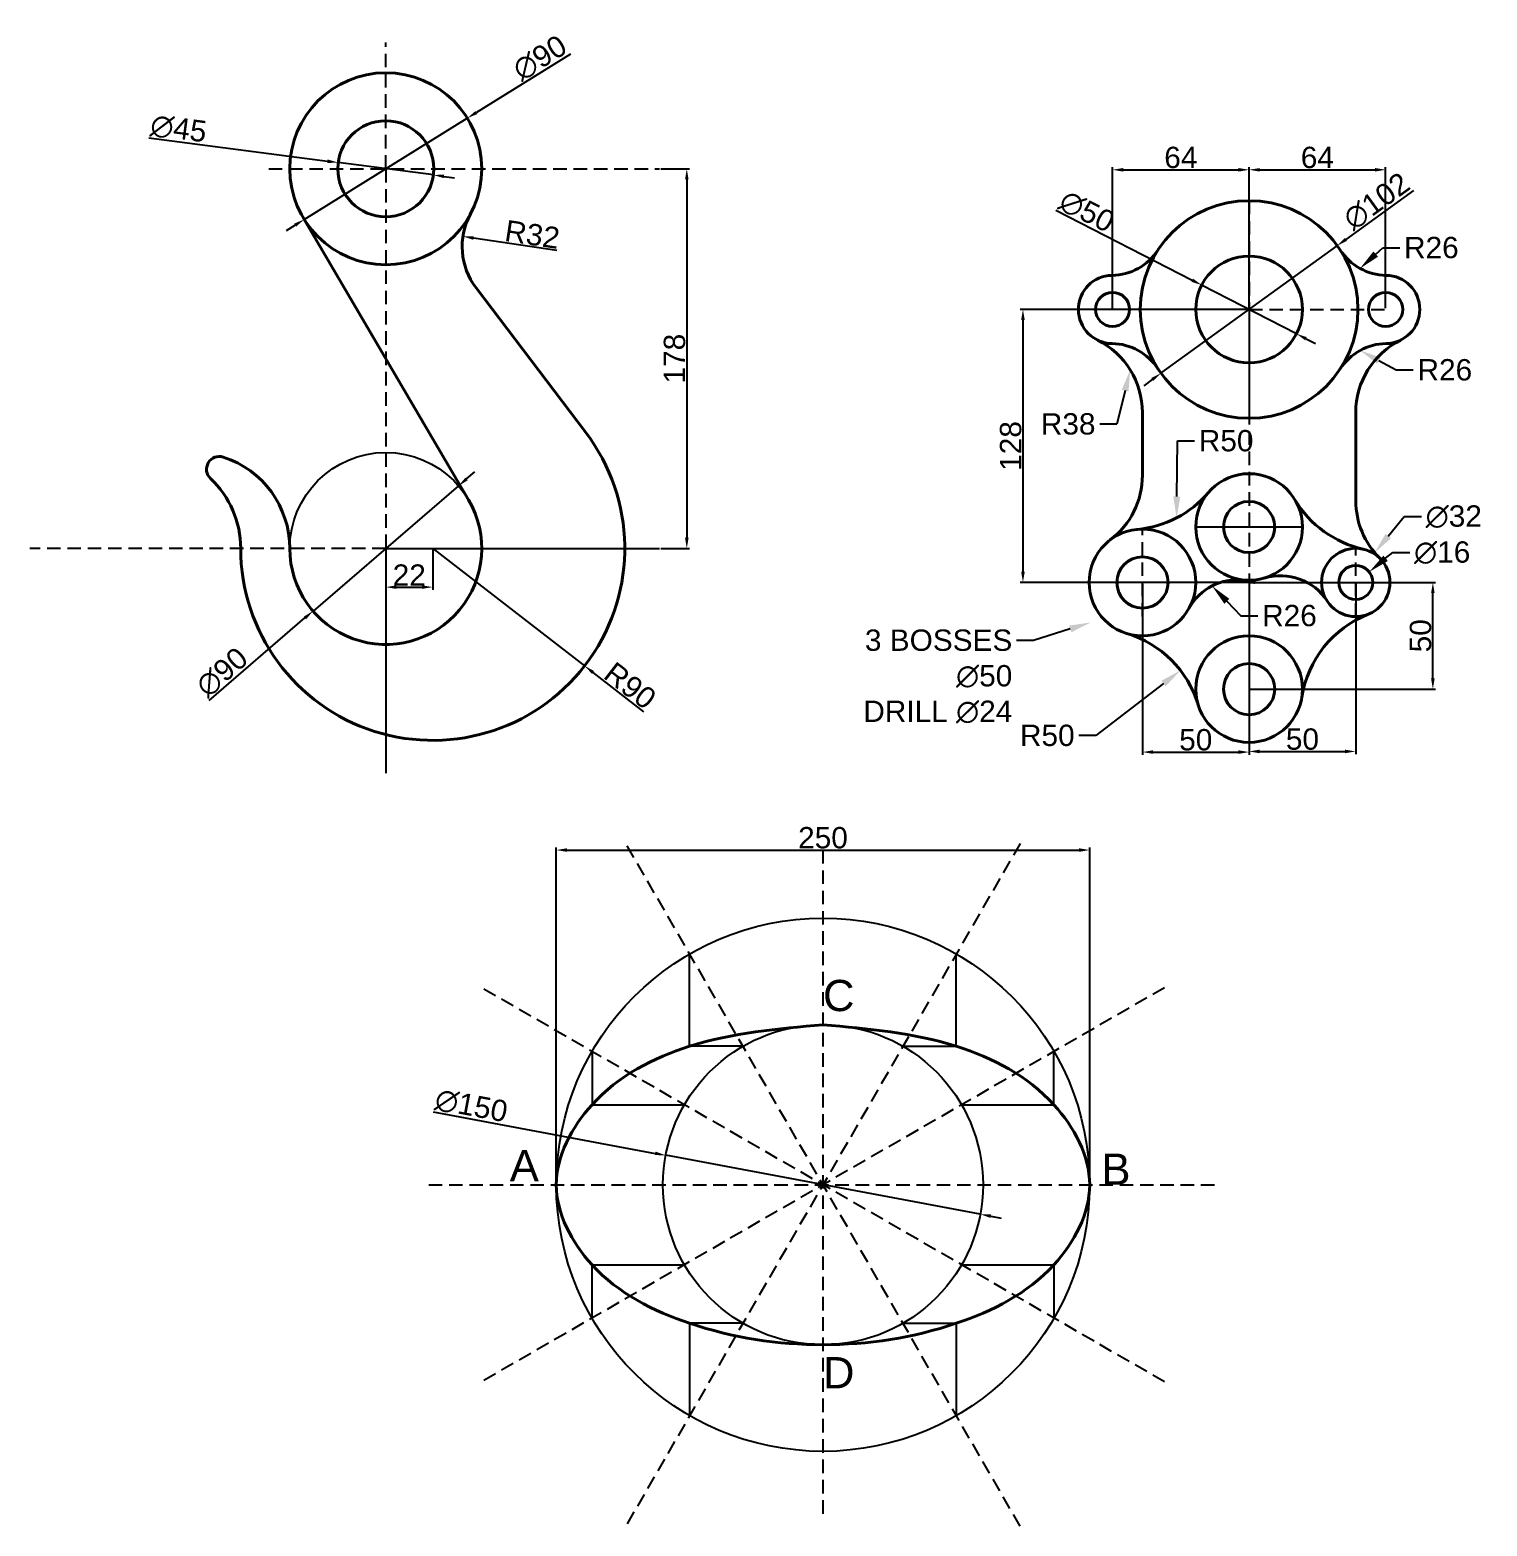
# Model space of a CAD drawing. Header units: millimetres. Extents: x 2275 to 4191, y 1267 to 2670.
# Drawn here: x 2275 to 2958, y 1267 to 1968 of the extents above; entities that cross this region are included whole.
import ezdxf
from ezdxf import colors
from ezdxf.entities.mleader import LeaderData, LeaderLine
from ezdxf.math import Vec2, Vec3

# ---------------------------------------------------------------- set-up
doc = ezdxf.new("R2010")
doc.units = ezdxf.units.MM
doc.header["$PDMODE"] = 35
doc.linetypes.add('DASHED2', pattern=[9.525, 6.35, -3.175])
doc.layers.add('Broken', color=7, linetype='DASHED2')
doc.layers.add('Thick', color=7, linetype='Continuous', lineweight=40)
doc.styles.get("Standard").update_dxf_attribs({"font": 'arial.ttf'})
doc.dimstyles.new('ISO-25', dxfattribs={"dimtxt": 10, "dimasz": 5, "dimexe": 1.25, "dimexo": 0.625, "dimtad": 1, "dimtxsty": 'Standard', "dimcen": 2.5, "dimadec": 0, "dimazin": 0, "dimtfac": 1, "dimtmove": 0, "dimatfit": 3, "dimfxl": 1, "dimarcsym": 0})

# ---------------------------------------------------------------- blocks, each defined once
blk = doc.blocks.new('*D1')
at = {"color": 0, "lineweight": -2, "transparency": 16777216}
for p, q in [((2570.99, 1903.32), (2584.46, 1903.32)), ((2583.21, 1898.32), (2583.21, 1730.32)), ((2570.99, 1725.32), (2584.46, 1725.32))]:
    blk.add_line(p, q, dxfattribs=at)
at = {"color": 0, "transparency": 16777216}
for points in [[(2582.38, 1898.32), (2584.04, 1898.32), (2583.21, 1903.32)], [(2582.38, 1730.32), (2584.04, 1730.32), (2583.21, 1725.32)]]:
    blk.add_solid(points, dxfattribs=at)
at = {"layer": 'Defpoints', "color": 0, "transparency": 16777216}
for p in [(2570.36, 1903.32), (2570.36, 1725.32), (2583.21, 1725.32)]:
    blk.add_point(p, dxfattribs=at)
at = {"color": 0, "transparency": 16777216, "insert": (2577.48, 1814.32), "char_height": 10, "attachment_point": 5, "rotation": 90}
blk.add_mtext('178', dxfattribs=at)
blk = doc.blocks.new('*D2')
at = {"color": 0, "lineweight": -2, "transparency": 16777216}
blk.add_line((2522.31, 1864.98), (2483.23, 1870.87), dxfattribs=at)
at = {"color": 0, "transparency": 16777216}
blk.add_solid([(2483.36, 1871.69), (2483.11, 1870.04), (2478.29, 1871.61)], dxfattribs=at)
at = {"layer": 'Defpoints', "color": 0, "transparency": 16777216}
for p in [(2478.29, 1871.61), (2509.93, 1866.84)]:
    blk.add_point(p, dxfattribs=at)
at = {"color": 0, "transparency": 16777216, "insert": (2510.78, 1872.51), "char_height": 10, "attachment_point": 5, "rotation": 351.42857}
blk.add_mtext('R32', dxfattribs=at)
blk = doc.blocks.new('*D3')
at = {"color": 0, "lineweight": -2, "transparency": 16777216}
for p, q in [((2442.12, 1724.7), (2442.12, 1705.93)), ((2464.12, 1724.7), (2464.12, 1705.93)), ((2447.12, 1707.18), (2459.12, 1707.18))]:
    blk.add_line(p, q, dxfattribs=at)
at = {"color": 0, "transparency": 16777216}
for points in [[(2447.12, 1708.02), (2447.12, 1706.35), (2442.12, 1707.18)], [(2459.12, 1708.02), (2459.12, 1706.35), (2464.12, 1707.18)]]:
    blk.add_solid(points, dxfattribs=at)
at = {"layer": 'Defpoints', "color": 0, "transparency": 16777216}
for p in [(2442.12, 1725.32), (2464.12, 1725.32), (2464.12, 1707.18)]:
    blk.add_point(p, dxfattribs=at)
at = {"color": 0, "transparency": 16777216, "insert": (2453.12, 1712.83), "char_height": 10, "attachment_point": 5}
blk.add_mtext('22', dxfattribs=at)
blk = doc.blocks.new('*D4')
at = {"color": 0, "lineweight": -2, "transparency": 16777216}
for p, q in [((2464.12, 1725.32), (2535.3, 1670.25)), ((2563.07, 1648.76), (2539.26, 1667.19))]:
    blk.add_line(p, q, dxfattribs=at)
at = {"color": 0, "transparency": 16777216}
blk.add_solid([(2539.77, 1667.85), (2538.75, 1666.53), (2535.3, 1670.25)], dxfattribs=at)
at = {"layer": 'Defpoints', "color": 0, "transparency": 16777216}
for p in [(2464.12, 1725.32), (2535.3, 1670.25)]:
    blk.add_point(p, dxfattribs=at)
at = {"color": 0, "transparency": 16777216, "insert": (2556.65, 1660.98), "char_height": 10, "attachment_point": 5, "rotation": 322.27032}
blk.add_mtext('R90', dxfattribs=at)
blk = doc.blocks.new('*D5')
at = {"color": 0, "lineweight": -2, "transparency": 16777216}
for p, q in [((2480.02, 1757.93), (2483.81, 1761.19)), ((2476.23, 1754.67), (2408.01, 1695.97)), ((2359.3, 1654.07), (2404.22, 1692.71))]:
    blk.add_line(p, q, dxfattribs=at)
at = {"color": 0, "transparency": 16777216}
for points in [[(2479.48, 1758.56), (2480.57, 1757.3), (2476.23, 1754.67)], [(2403.67, 1693.34), (2404.76, 1692.08), (2408.01, 1695.97)]]:
    blk.add_solid(points, dxfattribs=at)
at = {"layer": 'Defpoints', "color": 0, "transparency": 16777216}
for p in [(2476.23, 1754.67), (2408.01, 1695.97)]:
    blk.add_point(p, dxfattribs=at)
at = {"color": 0, "transparency": 16777216, "insert": (2365.39, 1667.24), "char_height": 10, "attachment_point": 5, "rotation": 40.70769}
blk.add_mtext('∅90', dxfattribs=at)
blk = doc.blocks.new('*D6')
at = {"color": 0, "lineweight": -2, "transparency": 16777216}
for p, q in [((2331.05, 1917.79), (2414.85, 1906.87)), ((2464.43, 1900.42), (2419.81, 1906.23)), ((2469.39, 1899.77), (2474.35, 1899.12))]:
    blk.add_line(p, q, dxfattribs=at)
at = {"color": 0, "transparency": 16777216}
for points in [[(2414.96, 1907.7), (2414.74, 1906.05), (2419.81, 1906.23)], [(2469.5, 1900.6), (2469.28, 1898.94), (2464.43, 1900.42)]]:
    blk.add_solid(points, dxfattribs=at)
at = {"layer": 'Defpoints', "color": 0, "transparency": 16777216}
for p in [(2419.81, 1906.23), (2464.43, 1900.42)]:
    blk.add_point(p, dxfattribs=at)
at = {"color": 0, "transparency": 16777216, "insert": (2344.98, 1922.04), "char_height": 10, "attachment_point": 5, "rotation": 352.57893}
blk.add_mtext('∅45', dxfattribs=at)
blk = doc.blocks.new('*D7')
at = {"color": 0, "lineweight": -2, "transparency": 16777216}
for p, q in [((2528.73, 1957.13), (2484.59, 1929.71)), ((2403.9, 1879.57), (2480.34, 1927.07)), ((2399.65, 1876.94), (2395.4, 1874.3))]:
    blk.add_line(p, q, dxfattribs=at)
at = {"color": 0, "transparency": 16777216}
for points in [[(2484.15, 1930.42), (2485.03, 1929), (2480.34, 1927.07)], [(2399.21, 1877.64), (2400.09, 1876.23), (2403.9, 1879.57)]]:
    blk.add_solid(points, dxfattribs=at)
at = {"layer": 'Defpoints', "color": 0, "transparency": 16777216}
for p in [(2480.34, 1927.07), (2403.9, 1879.57)]:
    blk.add_point(p, dxfattribs=at)
at = {"color": 0, "transparency": 16777216, "insert": (2514.34, 1955.27), "char_height": 10, "attachment_point": 5, "rotation": 31.85314}
blk.add_mtext('∅90', dxfattribs=at)
blk = doc.blocks.new('*D16')
at = {"color": 0, "lineweight": -2, "transparency": 16777216}
for p, q in [((2923.89, 1893.19), (2892.13, 1870.21)), ((2805.45, 1807.47), (2888.08, 1867.27)), ((2801.4, 1804.54), (2797.35, 1801.61))]:
    blk.add_line(p, q, dxfattribs=at)
at = {"color": 0, "transparency": 16777216}
for points in [[(2891.64, 1870.88), (2892.61, 1869.53), (2888.08, 1867.27)], [(2800.91, 1805.21), (2801.89, 1803.86), (2805.45, 1807.47)]]:
    blk.add_solid(points, dxfattribs=at)
at = {"layer": 'Defpoints', "color": 0, "transparency": 16777216}
for p in [(2888.08, 1867.27), (2805.45, 1807.47)]:
    blk.add_point(p, dxfattribs=at)
at = {"color": 0, "transparency": 16777216, "insert": (2906.54, 1888.06), "char_height": 10, "attachment_point": 5, "rotation": 35.89728}
blk.add_mtext('∅102', dxfattribs=at)
blk = doc.blocks.new('*D17')
at = {"color": 0, "lineweight": -2, "transparency": 16777216}
for p, q in [((2756.16, 1883.97), (2820.08, 1851.09)), ((2868.99, 1825.94), (2824.53, 1848.81)), ((2873.44, 1823.65), (2877.89, 1821.36))]:
    blk.add_line(p, q, dxfattribs=at)
at = {"color": 0, "transparency": 16777216}
for points in [[(2820.47, 1851.84), (2819.7, 1850.35), (2824.53, 1848.81)], [(2873.82, 1824.39), (2873.06, 1822.91), (2868.99, 1825.94)]]:
    blk.add_solid(points, dxfattribs=at)
at = {"layer": 'Defpoints', "color": 0, "transparency": 16777216}
for p in [(2824.53, 1848.81), (2868.99, 1825.94)]:
    blk.add_point(p, dxfattribs=at)
at = {"color": 0, "transparency": 16777216, "insert": (2770.66, 1883.28), "char_height": 10, "attachment_point": 5, "rotation": 332.78039}
blk.add_mtext('∅50', dxfattribs=at)
blk = doc.blocks.new('*D18')
at = {"color": 0, "lineweight": -2, "transparency": 16777216}
for p, q in [((2846.14, 1837.37), (2739.51, 1837.37)), ((2740.76, 1832.37), (2740.76, 1714.37)), ((2846.14, 1709.37), (2739.51, 1709.37))]:
    blk.add_line(p, q, dxfattribs=at)
at = {"color": 0, "transparency": 16777216}
for points in [[(2739.93, 1832.37), (2741.6, 1832.37), (2740.76, 1837.37)], [(2739.93, 1714.37), (2741.6, 1714.37), (2740.76, 1709.37)]]:
    blk.add_solid(points, dxfattribs=at)
at = {"layer": 'Defpoints', "color": 0, "transparency": 16777216}
for p in [(2846.76, 1837.37), (2740.76, 1709.37), (2846.76, 1709.37)]:
    blk.add_point(p, dxfattribs=at)
at = {"color": 0, "transparency": 16777216, "insert": (2735.03, 1773.37), "char_height": 10, "attachment_point": 5, "rotation": 90}
blk.add_mtext('128', dxfattribs=at)
blk = doc.blocks.new('*D19')
at = {"color": 0, "lineweight": -2, "transparency": 16777216}
for p, q in [((2782.76, 1838), (2782.76, 1904.11)), ((2787.76, 1902.86), (2841.76, 1902.86)), ((2846.76, 1838), (2846.76, 1904.11))]:
    blk.add_line(p, q, dxfattribs=at)
at = {"color": 0, "transparency": 16777216}
for points in [[(2787.76, 1903.69), (2787.76, 1902.02), (2782.76, 1902.86)], [(2841.76, 1903.69), (2841.76, 1902.02), (2846.76, 1902.86)]]:
    blk.add_solid(points, dxfattribs=at)
at = {"layer": 'Defpoints', "color": 0, "transparency": 16777216}
for p in [(2846.76, 1902.86), (2782.76, 1837.37), (2846.76, 1837.37)]:
    blk.add_point(p, dxfattribs=at)
at = {"color": 0, "transparency": 16777216, "insert": (2814.76, 1908.59), "char_height": 10, "attachment_point": 5}
blk.add_mtext('64', dxfattribs=at)
blk = doc.blocks.new('*D20')
at = {"color": 0, "lineweight": -2, "transparency": 16777216}
for p, q in [((2846.76, 1838), (2846.76, 1904.11)), ((2851.76, 1902.86), (2905.76, 1902.86)), ((2910.76, 1838), (2910.76, 1904.11))]:
    blk.add_line(p, q, dxfattribs=at)
at = {"color": 0, "transparency": 16777216}
for points in [[(2851.76, 1903.69), (2851.76, 1902.02), (2846.76, 1902.86)], [(2905.76, 1903.69), (2905.76, 1902.02), (2910.76, 1902.86)]]:
    blk.add_solid(points, dxfattribs=at)
at = {"layer": 'Defpoints', "color": 0, "transparency": 16777216}
for p in [(2910.76, 1902.86), (2846.76, 1837.37), (2910.76, 1837.37)]:
    blk.add_point(p, dxfattribs=at)
at = {"color": 0, "transparency": 16777216, "insert": (2878.76, 1908.59), "char_height": 10, "attachment_point": 5}
blk.add_mtext('64', dxfattribs=at)
blk = doc.blocks.new('*D21')
at = {"color": 0, "lineweight": -2, "transparency": 16777216}
for p, q in [((2796.76, 1708.75), (2796.76, 1628.59)), ((2846.76, 1708.75), (2846.76, 1628.59)), ((2801.76, 1629.84), (2841.76, 1629.84))]:
    blk.add_line(p, q, dxfattribs=at)
at = {"color": 0, "transparency": 16777216}
for points in [[(2801.76, 1630.68), (2801.76, 1629.01), (2796.76, 1629.84)], [(2841.76, 1630.68), (2841.76, 1629.01), (2846.76, 1629.84)]]:
    blk.add_solid(points, dxfattribs=at)
at = {"layer": 'Defpoints', "color": 0, "transparency": 16777216}
for p in [(2796.76, 1709.37), (2846.76, 1709.37), (2846.76, 1629.84)]:
    blk.add_point(p, dxfattribs=at)
at = {"color": 0, "transparency": 16777216, "insert": (2821.76, 1635.57), "char_height": 10, "attachment_point": 5}
blk.add_mtext('50', dxfattribs=at)
blk = doc.blocks.new('*D22')
at = {"color": 0, "lineweight": -2, "transparency": 16777216}
for p, q in [((2846.76, 1708.75), (2846.76, 1628.89)), ((2896.76, 1708.75), (2896.76, 1628.89)), ((2851.76, 1630.14), (2891.76, 1630.14))]:
    blk.add_line(p, q, dxfattribs=at)
at = {"color": 0, "transparency": 16777216}
for points in [[(2851.76, 1630.97), (2851.76, 1629.3), (2846.76, 1630.14)], [(2891.76, 1630.97), (2891.76, 1629.3), (2896.76, 1630.14)]]:
    blk.add_solid(points, dxfattribs=at)
at = {"layer": 'Defpoints', "color": 0, "transparency": 16777216}
for p in [(2846.76, 1709.37), (2896.76, 1709.37), (2896.76, 1630.14)]:
    blk.add_point(p, dxfattribs=at)
at = {"color": 0, "transparency": 16777216, "insert": (2871.76, 1635.87), "char_height": 10, "attachment_point": 5}
blk.add_mtext('50', dxfattribs=at)
blk = doc.blocks.new('*D23')
at = {"color": 0, "lineweight": -2, "transparency": 16777216}
for p, q in [((2847.39, 1709.37), (2934.14, 1709.37)), ((2932.89, 1664.37), (2932.89, 1704.37)), ((2847.39, 1659.37), (2934.14, 1659.37))]:
    blk.add_line(p, q, dxfattribs=at)
at = {"color": 0, "transparency": 16777216}
for points in [[(2932.06, 1704.37), (2933.73, 1704.37), (2932.89, 1709.37)], [(2932.06, 1664.37), (2933.73, 1664.37), (2932.89, 1659.37)]]:
    blk.add_solid(points, dxfattribs=at)
at = {"layer": 'Defpoints', "color": 0, "transparency": 16777216}
for p in [(2846.76, 1709.37), (2932.89, 1709.37), (2846.76, 1659.37)]:
    blk.add_point(p, dxfattribs=at)
at = {"color": 0, "transparency": 16777216, "insert": (2927.16, 1684.37), "char_height": 10, "attachment_point": 5, "rotation": 90}
blk.add_mtext('50', dxfattribs=at)
blk = doc.blocks.new('*D33')
at = {"color": 0, "lineweight": -2, "transparency": 16777216}
for p, q in [((2464.29, 1461.2), (2568.41, 1441.7)), ((2720.76, 1413.16), (2573.32, 1440.78)), ((2725.67, 1412.24), (2730.59, 1411.32))]:
    blk.add_line(p, q, dxfattribs=at)
at = {"color": 0, "transparency": 16777216}
for points in [[(2568.56, 1442.52), (2568.25, 1440.88), (2573.32, 1440.78)], [(2725.83, 1413.06), (2725.52, 1411.42), (2720.76, 1413.16)]]:
    blk.add_solid(points, dxfattribs=at)
at = {"layer": 'Defpoints', "color": 0, "transparency": 16777216}
for p in [(2573.32, 1440.78), (2720.76, 1413.16)]:
    blk.add_point(p, dxfattribs=at)
at = {"color": 0, "transparency": 16777216, "insert": (2482.2, 1463.96), "char_height": 10, "attachment_point": 5, "rotation": 349.39017}
blk.add_mtext('∅150', dxfattribs=at)
blk = doc.blocks.new('*D34')
at = {"color": 0, "lineweight": -2, "transparency": 16777216}
for p, q in [((2522.04, 1427.59), (2522.04, 1585.15)), ((2527.04, 1583.9), (2767.04, 1583.9)), ((2772.04, 1427.59), (2772.04, 1585.15))]:
    blk.add_line(p, q, dxfattribs=at)
at = {"color": 0, "transparency": 16777216}
for points in [[(2527.04, 1584.73), (2527.04, 1583.07), (2522.04, 1583.9)], [(2767.04, 1584.73), (2767.04, 1583.07), (2772.04, 1583.9)]]:
    blk.add_solid(points, dxfattribs=at)
at = {"layer": 'Defpoints', "color": 0, "transparency": 16777216}
for p in [(2772.04, 1583.9), (2522.04, 1426.97), (2772.04, 1426.97)]:
    blk.add_point(p, dxfattribs=at)
at = {"color": 0, "transparency": 16777216, "insert": (2647.04, 1589.63), "char_height": 10, "attachment_point": 5}
blk.add_mtext('250', dxfattribs=at)

msp = doc.modelspace()

# ---------------------------------------------------------------- linework, layer by layer
for p, q in [((2871.762, 1735.372), (2821.762, 1735.372)), ((2442.12, 1725.322), (2464.12, 1725.322)), ((2442.12, 1725.322), (2442.12, 1620.001)), ((2464.12, 1725.322), (2570.36, 1725.322)), ((2584.54, 1491.919), (2584.54, 1535.22)), ((2709.54, 1491.919), (2709.54, 1535.22)), ((2538.787, 1489.467), (2538.787, 1464.467)), ((2609.54, 1491.919), (2584.54, 1491.919)), ((2684.54, 1491.919), (2709.54, 1491.919)), ((2755.293, 1464.467), (2755.293, 1489.467)), ((2538.787, 1464.467), (2582.088, 1464.467)), ((2711.992, 1464.467), (2755.293, 1464.467)), ((2538.787, 1364.467), (2538.787, 1389.467)), ((2538.787, 1389.467), (2582.088, 1389.467)), ((2711.992, 1389.467), (2755.293, 1389.467)), ((2755.293, 1389.467), (2755.293, 1364.467)), ((2609.54, 1362.015), (2584.54, 1362.015)), ((2584.54, 1362.015), (2584.54, 1318.714)), ((2684.54, 1362.015), (2709.54, 1362.015)), ((2709.54, 1362.015), (2709.54, 1318.714))]:
    msp.add_line(p, q)
for centre, radius in [((2442.12, 1725.322), 45), ((2647.04, 1426.967), 125), ((2647.04, 1426.967), 75)]:
    msp.add_circle(centre, radius)
msp.add_arc((2464.12, 1725.322), 90, 103.568079, 104.149005)
at = {"layer": 'Broken'}
for p, q in [((2442.12, 1903.322), (2442.12, 1962.503)), ((2387.262, 1903.322), (2570.36, 1903.322)), ((2442.12, 1903.322), (2442.12, 1725.322)), ((2846.762, 1888.372), (2846.762, 1786.372)), ((2846.762, 1837.372), (2782.762, 1837.372)), ((2846.762, 1837.372), (2910.762, 1837.372)), ((2846.762, 1837.372), (2846.762, 1709.372)), ((2796.762, 1693.372), (2796.762, 1734.54)), ((2896.762, 1693.372), (2896.762, 1725.902)), ((2442.12, 1725.322), (2275.33, 1725.322)), ((2846.762, 1709.372), (2796.762, 1709.372)), ((2846.762, 1709.372), (2896.762, 1709.372)), ((2846.762, 1709.372), (2846.762, 1659.372)), ((2739.434, 1266.937), (2554.646, 1586.998)), ((2739.434, 1586.998), (2554.646, 1266.937)), ((2647.04, 1583.9), (2647.04, 1270.035)), ((2807.071, 1334.574), (2487.009, 1519.361)), ((2807.071, 1519.361), (2487.009, 1334.574)), ((2462.252, 1426.967), (2831.827, 1426.967))]:
    msp.add_line(p, q, dxfattribs=at)
at = {"layer": 'Thick'}
for p, q in [((2403.296, 1880.57), (2480.944, 1748.075)), ((2484.429, 1847.511), (2535.841, 1779.692)), ((2796.762, 1759.621), (2796.762, 1788.998)), ((2896.762, 1747.739), (2896.762, 1788.998))]:
    msp.add_line(p, q, dxfattribs=at)
for centre, radius in [((2442.12, 1903.322), 45), ((2442.12, 1903.322), 22.5), ((2846.762, 1837.372), 51), ((2846.762, 1837.372), 25), ((2782.762, 1837.372), 8), ((2910.762, 1837.372), 8), ((2846.762, 1735.372), 25), ((2846.762, 1735.372), 12), ((2796.762, 1709.372), 25), ((2796.762, 1709.372), 12), ((2896.762, 1709.372), 16), ((2896.762, 1709.372), 8), ((2846.762, 1659.372), 25), ((2846.762, 1659.372), 12)]:
    msp.add_circle(centre, radius, dxfattribs=at)
for centre, radius, start, end in [((2509.93, 1866.842), 32, 151.72104, 217.164914), ((2782.223, 1879.368), 26, 270.735401, 326.94734), ((2911.301, 1879.368), 26, 213.05266, 269.264599), ((2782.762, 1837.372), 16, 90.735401, 269.264599), ((2910.762, 1837.372), 16, 270.735401, 89.264599), ((2758.762, 1788.998), 38, 0, 63.6122), ((2782.223, 1795.375), 26, 33.05266, 89.264599), ((2911.301, 1795.375), 26, 90.735401, 146.94734), ((2934.762, 1788.998), 38, 116.3878, 180), ((2464.12, 1725.322), 90, 180, 37.164914), ((2364.098, 1762.437), 6, 72.11335, 226.697646), ((2352.12, 1725.322), 45, 0, 72.11335), ((2329.12, 1725.322), 45, 0, 46.697646), ((2758.762, 1759.621), 38, 307.097602, 0), ((2442.12, 1725.322), 45, 180, 30.372384), ((2789.696, 1784.038), 50, 275.406431, 319.542432), ((2911.183, 1773.777), 50, 210.801849, 257.379274), ((2934.762, 1747.739), 38, 180, 225.275087), ((2861.505, 1686.549), 26, 32.91546, 106.801761), ((2841.374, 1684.657), 26, 83.935057, 151.013806), ((2861.505, 1686.549), 26, 118.250233, 118.621704), ((2841.374, 1684.657), 26, 71.908035, 72.486585), ((2920.886, 1647.939), 50, 111.438724, 171.231341), ((2774.992, 1637.601), 50, 16.874494, 73.125506)]:
    msp.add_arc(centre, radius, start, end, dxfattribs=at)
msp.add_spline([(2647.04, 1501.967), (2709.54, 1491.919), (2755.293, 1464.467), (2772.04, 1426.967), (2755.293, 1389.467), (2709.54, 1362.015), (2647.04, 1351.967), (2584.54, 1362.015), (2538.787, 1389.467), (2522.04, 1426.967), (2538.787, 1464.467), (2584.54, 1491.919), (2647.04, 1501.967)], degree=3, dxfattribs=at)

# ---------------------------------------------------------------- texts
at = {"char_height": 14.625, "attachment_point": 1}
for s, insert in [('C', (2647.04, 1523.015)), ('A', (2500.24, 1443.267)), ('B', (2777.556, 1441.593)), ('D', (2647.04, 1346.173))]:
    msp.add_mtext(s, dxfattribs=dict(at, insert=insert))

# ---------------------------------------------------------------- dimensions: what is measured, and where the dimension line sits
for p1, p2, picture, middle in [((2403.897, 1879.574), (2480.343, 1927.071), '*D7', (2517.51, 1950.163)), ((2464.431, 1900.416), (2419.808, 1906.228), '*D6', (2344.205, 1916.076)), ((2805.449, 1807.469), (2888.076, 1867.275), '*D16', (2910.065, 1883.19)), ((2868.994, 1825.937), (2824.531, 1848.807), '*D17', (2767.908, 1877.932)), ((2476.232, 1754.671), (2408.008, 1695.973), '*D5', (2369.313, 1662.682)), ((2720.758, 1413.158), (2573.322, 1440.776), '*D33', (2481.089, 1458.054))]:
    dim = msp.add_diameter_dim_2p(p1=p1, p2=p2, dimstyle='ISO-25')
    dim.commit()
    dim.dimension.update_dxf_attribs({"geometry": picture, "text_midpoint": middle, "dimtype": 163})
for base, p1, p2, picture, middle in [((2846.762, 1902.855), (2782.762, 1837.372), (2846.762, 1837.372), '*D19', (2814.762, 1908.586)), ((2910.762, 1902.855), (2846.762, 1837.372), (2910.762, 1837.372), '*D20', (2878.762, 1908.586)), ((2464.12, 1707.184), (2442.12, 1725.322), (2464.12, 1725.322), '*D3', (2453.12, 1712.83)), ((2846.762, 1629.842), (2796.762, 1709.372), (2846.762, 1709.372), '*D21', (2821.762, 1635.573)), ((2896.762, 1630.135), (2846.762, 1709.372), (2896.762, 1709.372), '*D22', (2871.762, 1635.866))]:
    dim = msp.add_linear_dim(base=base, p1=p1, p2=p2, dimstyle='ISO-25')
    dim.commit()
    dim.dimension.update_dxf_attribs({"geometry": picture, "text_midpoint": middle})
for base, p1, p2, picture, middle in [((2583.209, 1725.322), (2570.36, 1903.322), (2570.36, 1725.322), '*D1', (2577.479, 1814.322)), ((2740.765, 1709.372), (2846.762, 1837.372), (2846.762, 1709.372), '*D18', (2735.034, 1773.372)), ((2932.893, 1709.372), (2846.762, 1659.372), (2846.762, 1709.372), '*D23', (2927.163, 1684.372))]:
    dim = msp.add_linear_dim(base=base, p1=p1, p2=p2, angle=90, dimstyle='ISO-25')
    dim.commit()
    dim.dimension.update_dxf_attribs({"geometry": picture, "text_midpoint": middle})
dim = msp.add_radius_dim(center=(2509.93, 1866.842), mpoint=(2478.287, 1871.612), dimstyle='ISO-25')
dim.commit()
dim.dimension.update_dxf_attribs({"geometry": '*D2', "text_midpoint": (2509.93, 1866.842), "dimtype": 164})
dim = msp.add_radius_dim(center=(2464.12, 1725.322), mpoint=(2535.301, 1670.248), dimstyle='ISO-25')
dim.commit()
dim.dimension.update_dxf_attribs({"geometry": '*D4', "text_midpoint": (2556.648, 1660.978)})
dim = msp.add_linear_dim(base=(2772.04, 1583.9), p1=(2522.04, 1426.967), p2=(2772.04, 1426.967), dimstyle='ISO-25')
dim.commit()
dim.dimension.update_dxf_attribs({"geometry": '*D34', "text_midpoint": (2647.04, 1583.9), "dimtype": 160})

# ---------------------------------------------------------------- leaders
ml = msp.add_multileader_mtext('Standard')
ml.set_content('R26', color=256)
ml.set_leader_properties()
ml.build(insert=Vec2(0, 0))
ml.multileader.update_dxf_attribs({"arrow_head_size": 10})
ctx = ml.context
ctx.base_point, ctx.char_height, ctx.arrow_head_size, ctx.plane_origin = Vec3(2917.374, 1866.324), 10, 10, Vec3(2898.759, 1856.594)
notes = []
notes.append((ctx, [(0, (1, 1, 0), (2909.374, 1866.324), (1, 0), 8, [(0, [(2898.759, 1856.594)], 0, [])])]))
ctx.mtext.insert, ctx.mtext.flow_direction = Vec3(2919.374, 1871.41), 5
ml = msp.add_multileader_mtext('Standard')
ml.set_content('R26', color=256)
ml.set_leader_properties()
ml.build(insert=Vec2(0, 0))
ml.multileader.update_dxf_attribs({"arrow_head_size": 10})
ctx = ml.context
ctx.base_point, ctx.char_height, ctx.arrow_head_size, ctx.plane_origin = Vec3(2923.699, 1809.005), 10, 10, Vec3(2898.759, 1818.15)
notes.append((ctx, [(0, (1, 1, 0), (2915.699, 1809.005), (1, 0), 8, [(0, [(2898.759, 1818.15)], 0, [])])]))
ctx.mtext.insert, ctx.mtext.flow_direction = Vec3(2925.699, 1814.09), 5
ml = msp.add_multileader_mtext('Standard')
ml.set_content('R38', color=256)
ml.set_leader_properties()
ml.build(insert=Vec2(0, 0))
ml.multileader.update_dxf_attribs({"arrow_head_size": 10})
ctx = ml.context
ctx.base_point, ctx.char_height, ctx.arrow_head_size, ctx.plane_origin = Vec3(2748.857, 1783.644), 10, 10, Vec3(2791.056, 1809.026)
ctx.text_align_type = 2
notes.append((ctx, [(0, (1, 1, 0), (2784.773, 1783.644), (-1, 0), 8, [(0, [(2791.056, 1809.026)], 0, [])])]))
ctx.mtext.insert, ctx.mtext.alignment, ctx.mtext.flow_direction = Vec3(2774.773, 1788.732), 3, 5
ml = msp.add_multileader_mtext('Standard')
ml.set_content('R50', color=256)
ml.set_leader_properties()
ml.build(insert=Vec2(0, 0))
ml.multileader.update_dxf_attribs({"arrow_head_size": 10})
ctx = ml.context
ctx.base_point, ctx.char_height, ctx.arrow_head_size, ctx.plane_origin = Vec3(2821.183, 1775.764), 10, 10, Vec3(2812.764, 1739.677)
notes.append((ctx, [(0, (1, 1, 0), (2813.183, 1775.764), (1, 0), 8, [(0, [(2812.764, 1739.677)], 0, [])])]))
ctx.mtext.insert, ctx.mtext.flow_direction = Vec3(2823.183, 1780.849), 5
ml = msp.add_multileader_mtext('Standard')
ml.set_content('{\\C256;∅32}', color=256)
ml.set_leader_properties()
ml.build(insert=Vec2(0, 0))
ml.multileader.update_dxf_attribs({"arrow_head_size": 10})
ctx = ml.context
ctx.base_point, ctx.char_height, ctx.arrow_head_size, ctx.plane_origin = Vec3(2927.513, 1740.313), 10, 10, Vec3(2905.628, 1723.342)
notes.append((ctx, [(0, (1, 1, 0), (2919.513, 1740.313), (1, 0), 8, [(0, [(2905.628, 1723.342)], 0, [])])]))
ctx.mtext.insert, ctx.mtext.flow_direction = Vec3(2929.513, 1745.514), 5
ml = msp.add_multileader_mtext('Standard')
ml.set_content('{\\C256;∅16}', color=256)
ml.set_leader_properties()
ml.build(insert=Vec2(0, 0))
ml.multileader.update_dxf_attribs({"arrow_head_size": 10})
ctx = ml.context
ctx.base_point, ctx.char_height, ctx.arrow_head_size, ctx.plane_origin = Vec3(2922.084, 1723.44), 10, 10, Vec3(2903.054, 1714.313)
notes.append((ctx, [(0, (1, 1, 0), (2914.084, 1723.44), (1, 0), 8, [(0, [(2903.054, 1714.313)], 0, [])])]))
ctx.mtext.insert, ctx.mtext.flow_direction = Vec3(2924.084, 1728.641), 5
ml = msp.add_multileader_mtext('Standard')
ml.set_content('R26', color=256)
ml.set_leader_properties()
ml.build(insert=Vec2(0, 0))
ml.multileader.update_dxf_attribs({"arrow_head_size": 10})
ctx = ml.context
ctx.base_point, ctx.char_height, ctx.arrow_head_size, ctx.plane_origin = Vec3(2850.871, 1693.778), 10, 10, Vec3(2829.379, 1707.725)
notes.append((ctx, [(0, (1, 1, 0), (2842.871, 1693.778), (1, 0), 8, [(0, [(2829.379, 1707.725)], 0, [])])]))
ctx.mtext.insert, ctx.mtext.flow_direction = Vec3(2852.871, 1698.864), 5
ml = msp.add_multileader_mtext('Standard')
ml.set_content('3 BOSSES\\P{\\C256;∅50\\PDRILL ∅24}', color=256)
ml.set_leader_properties()
ml.build(insert=Vec2(0, 0))
ml.multileader.update_dxf_attribs({"arrow_head_size": 10})
ctx = ml.context
ctx.base_point, ctx.char_height, ctx.arrow_head_size, ctx.plane_origin = Vec3(2665.65, 1682.108), 10, 10, Vec3(2789.505, 1685.448)
ctx.text_align_type = 2
notes.append((ctx, [(0, (1, 1, 0), (2745.781, 1682.108), (-1, 0), 8, [(0, [(2772.478, 1690.613)], 0, [])])]))
ctx.mtext.insert, ctx.mtext.alignment, ctx.mtext.flow_direction = Vec3(2735.781, 1687.31), 3, 5
ml = msp.add_multileader_mtext('Standard')
ml.set_content('{\\C256;R50}', color=256)
ml.set_leader_properties()
ml.build(insert=Vec2(0, 0))
ml.multileader.update_dxf_attribs({"arrow_head_size": 10})
ctx = ml.context
ctx.base_point, ctx.char_height, ctx.arrow_head_size, ctx.plane_origin = Vec3(2739.131, 1637.601), 10, 10, Vec3(2814.599, 1668.118)
ctx.text_align_type = 2
notes.append((ctx, [(0, (1, 1, 0), (2774.992, 1637.601), (-1, 0), 8, [(0, [(2814.599, 1668.118)], 0, [])])]))
ctx.mtext.insert, ctx.mtext.alignment, ctx.mtext.flow_direction = Vec3(2764.992, 1642.686), 3, 5
for ctx, leaders in notes:
    for number, flags, end, landing, length, lines in leaders:
        leader = LeaderData()
        leader.index, (leader.has_last_leader_line, leader.has_dogleg_vector, leader.attachment_direction) = number, flags
        leader.last_leader_point, leader.dogleg_vector, leader.dogleg_length = Vec3(end), Vec3(landing), length
        for number, points, colour, breaks in lines:
            line = LeaderLine()
            line.index, line.vertices, line.color, line.breaks = number, Vec3.list(points), colors.encode_raw_color(colour), breaks
            leader.lines.append(line)
        ctx.leaders.append(leader)

doc.saveas('drawing.dxf')
